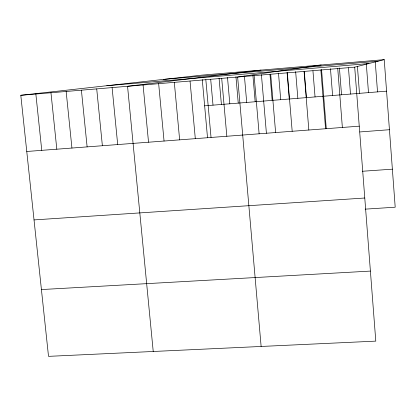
<?xml version="1.0" encoding="UTF-8"?>
<svg xmlns="http://www.w3.org/2000/svg" width="416" height="416" viewBox="0 0 416 416"><rect width="100%" height="100%" fill="white"/><g stroke="black" fill="none" stroke-linecap="round" stroke-linejoin="round"><path stroke-width="0.62" d="M354.702 67.153L375.794 341.125L48.516 356.356L20.8 95.29L354.702 67.153L384.228 59.644L395.2 207.204L365.175 209.149M321.188 65L237.635 77.017L261.128 346.46M261.035 70.112L127.551 86.294L153.228 351.484M20.8 95.29L201.869 75.135L384.228 59.644M163.608 79.394L378.092 61.204M106.844 85.712L368.893 63.544M204.641 105.825L386.568 91.156M26.764 151.486L359.247 126.178M359.871 131.94L389.438 129.714M362.258 171.272L392.371 169.172M34.029 219.913L364.775 198.011M41.423 289.562L370.401 271.086M35.854 94.021L41.756 150.342M50.97 92.747L56.815 149.198M81.401 90.184L87.121 146.89M66.154 91.468L71.937 148.049M96.72 88.894L102.378 145.73M112.102 87.594L117.697 144.565M158.657 83.673L164.055 141.034M143.073 84.984L148.533 142.215M174.314 82.352L179.644 139.849M190.039 81.026L195.307 138.658M219.071 78.198L221.406 104.473M210.72 79.544L213.013 105.149M205.837 79.695L211.032 137.457M202.27 79.612L207.522 137.758M235.95 76.773L238.248 103.116M227.5 77.485L229.819 103.797M221.702 78.359L226.829 136.256M254.129 75.629L259.116 133.801M252.907 75.343L255.174 101.754M244.421 76.06L246.704 102.435M270.696 74.23L275.616 132.543M270 74.552L272.178 100.381M261.414 74.625L266.412 133.276M295.651 71.646L297.84 98.311M287.342 72.826L292.188 131.279M287.066 72.462L289.266 99.003M278.496 73.185L280.712 99.694M312.941 70.829L315.047 96.923M304.309 71.552L306.431 97.62M304.065 71.417L308.838 130.016M330.481 68.708L332.597 95.508M321.542 69.462L326.274 128.721M320.866 70.002L325.562 128.742M348.468 67.834L350.501 94.068M339.435 67.954L341.536 94.786M337.745 68.583L342.368 127.462M366.298 63.752L368.493 92.617M357.422 66.435L359.486 93.34M375.248 61.698L377.52 91.889"/></g></svg>
